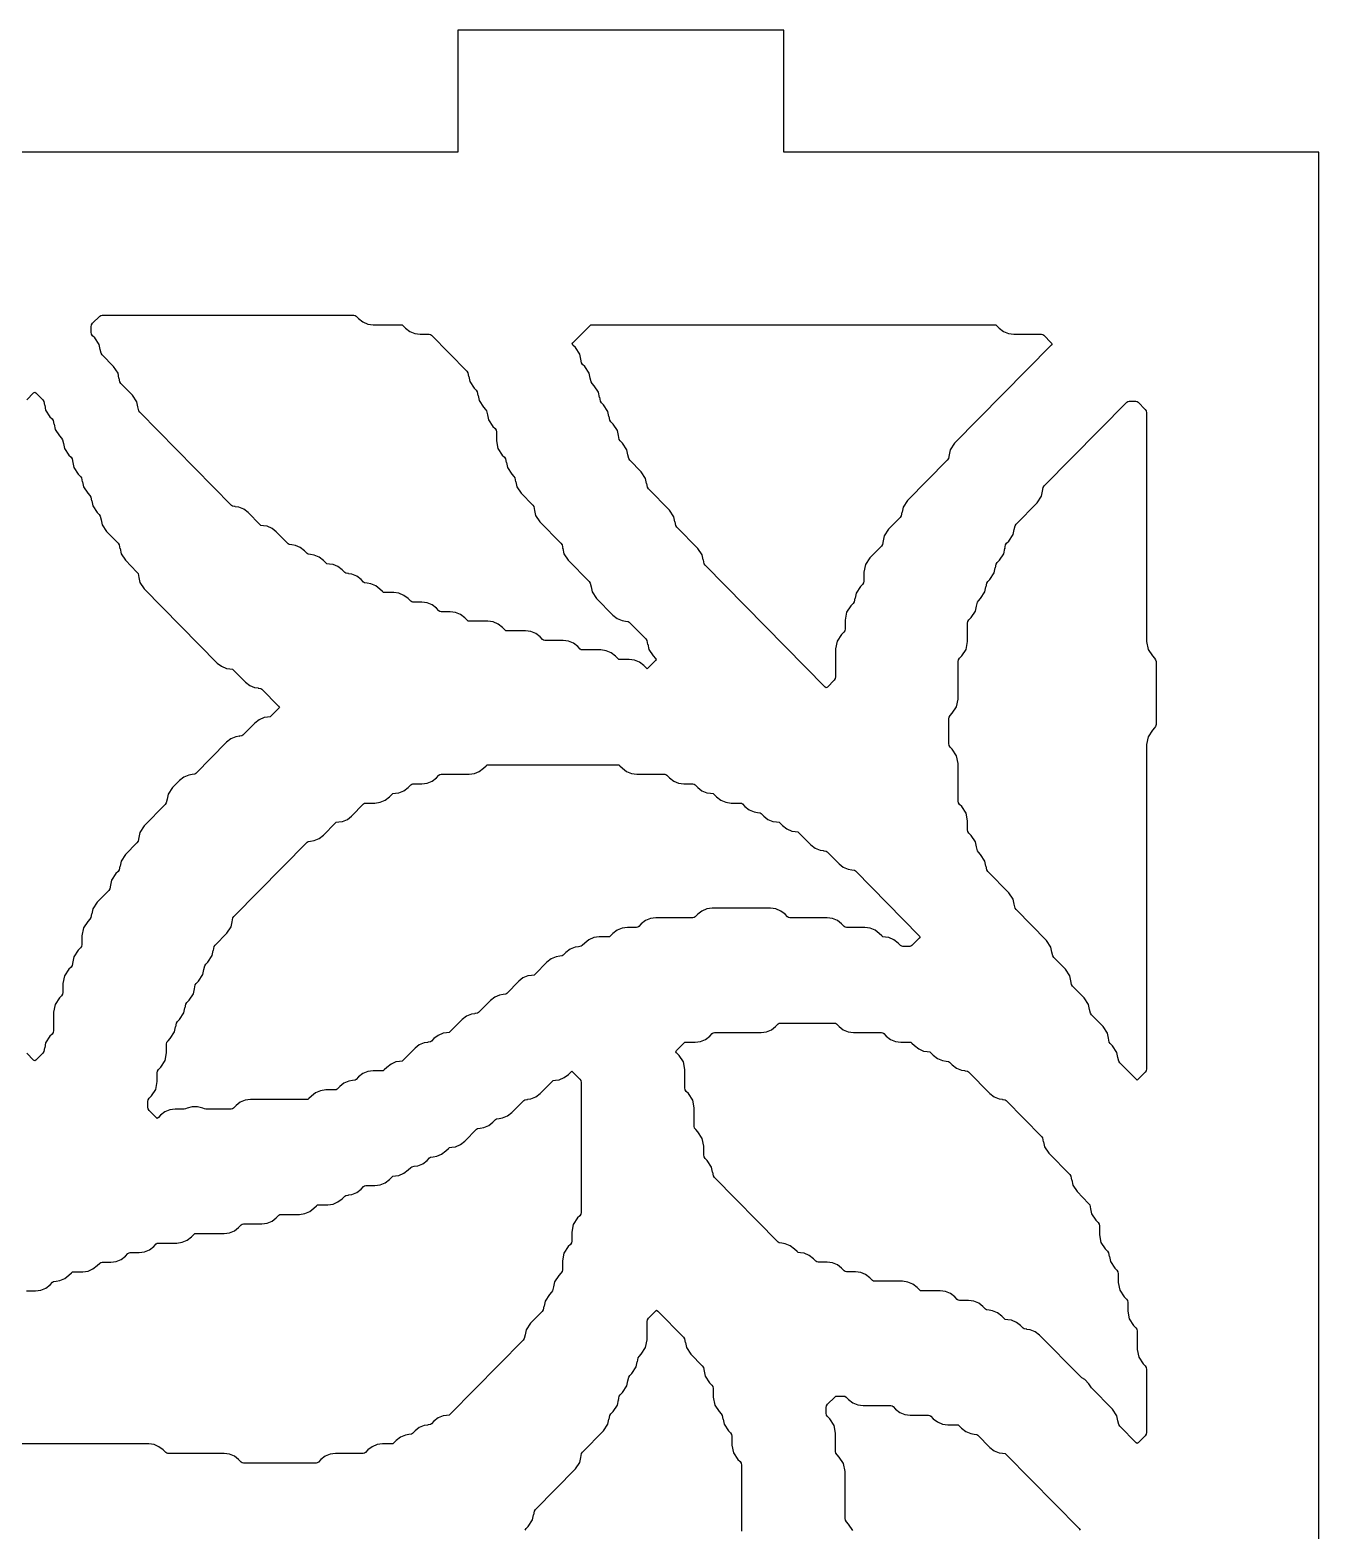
# Model space of a CAD drawing. Header units: millimetres. Extents: x 10 to 410, y 18 to 283.
# Drawn here: x 110.63 to 142.27, y 246.18 to 283 of the extents above; entities that cross this region are included whole.
import ezdxf

# ---------------------------------------------------------------- set-up
doc = ezdxf.new("R2010")
doc.units = ezdxf.units.MM
doc.layers.add('CUT', color=1, linetype='Continuous')

msp = doc.modelspace()

# ---------------------------------------------------------------- linework, layer by layer
at = {"layer": 'CUT'}
for points in [[(121.134, 157), (129.134, 157), (129.134, 160), (142.2679, 160), (142.2679, 280), (129.134, 280), (129.134, 283), (121.134, 283), (121.134, 280), (100.134, 280), (100.134, 283), (92.134, 283), (92.134, 280), (79, 280), (79, 160), (92.134, 160), (92.134, 157), (100.134, 157), (100.134, 160), (121.134, 160)], [(112.2246, 275.4416), (112.1713, 275.4957), (112.146, 275.534), (112.1371, 275.5792), (112.1371, 275.7164), (112.146, 275.7616), (112.1713, 275.7999), (112.3451, 275.9764), (112.3701, 275.9958), (112.4014, 276), (118.5789, 276), (118.6102, 275.9958), (118.6352, 275.9764), (118.6963, 275.9144), (118.8004, 275.8335), (118.9219, 275.7826), (119.0526, 275.7652), (119.7351, 275.7652), (119.7665, 275.761), (119.7914, 275.7416), (119.8526, 275.6796), (119.9566, 275.5987), (120.0782, 275.5478), (120.2088, 275.5304), (120.4289, 275.5304), (120.4602, 275.5262), (120.4852, 275.5068), (121.3527, 274.6259), (121.3781, 274.5876), (121.3964, 274.4946), (121.3999, 274.4953), (121.4243, 274.3717), (121.5307, 274.2104), (121.584, 274.1563), (121.6093, 274.118), (121.6276, 274.025), (121.6312, 274.0257), (121.6555, 273.9021), (121.762, 273.7408), (121.8152, 273.6867), (121.8406, 273.6484), (121.8589, 273.5554), (121.8624, 273.5561), (121.8868, 273.4325), (121.9932, 273.2712), (122.0465, 273.2171), (122.0718, 273.1787), (122.0807, 273.1336), (122.0807, 272.9177), (122.118, 272.7281), (122.2244, 272.5668), (122.2777, 272.5127), (122.303, 272.4743), (122.3214, 272.3814), (122.3249, 272.3821), (122.3493, 272.2585), (122.4557, 272.0972), (122.509, 272.0431), (122.5343, 272.0047), (122.5526, 271.9118), (122.5562, 271.9125), (122.5805, 271.7889), (122.6869, 271.6276), (122.9715, 271.3387), (122.9968, 271.3003), (123.0151, 271.2074), (123.0187, 271.2081), (123.043, 271.0845), (123.1494, 270.9232), (123.6652, 270.3995), (123.6905, 270.3611), (123.7088, 270.2682), (123.7124, 270.2689), (123.7367, 270.1453), (123.8432, 269.984), (124.3589, 269.4603), (124.3843, 269.4219), (124.4026, 269.329), (124.4061, 269.3297), (124.4305, 269.2061), (124.5369, 269.0448), (124.94, 268.6355), (125.044, 268.5546), (125.1656, 268.5037), (125.2524, 268.4922), (125.2522, 268.4907), (125.3164, 268.4822), (125.3414, 268.4628), (125.7464, 268.0515), (125.7717, 268.0131), (125.7901, 267.9202), (125.7936, 267.9209), (125.818, 267.7973), (125.9244, 267.636), (125.9845, 267.5749), (126.0044, 267.5472), (125.9845, 267.5194), (125.8085, 267.3407), (125.7806, 267.3202), (125.7527, 267.3407), (125.6963, 267.398), (125.5922, 267.4789), (125.4707, 267.5298), (125.34, 267.5472), (125.12, 267.5472), (125.0886, 267.5513), (125.0637, 267.5707), (125.0025, 267.6328), (124.8985, 267.7137), (124.7769, 267.7646), (124.6463, 267.782), (124.195, 267.782), (124.1636, 267.7861), (124.1387, 267.8055), (124.0776, 267.8676), (123.9735, 267.9485), (123.8519, 267.9994), (123.7213, 268.0168), (123.27, 268.0168), (123.2387, 268.0209), (123.2137, 268.0403), (123.1526, 268.1024), (123.0485, 268.1833), (122.927, 268.2342), (122.7963, 268.2516), (122.345, 268.2516), (122.3137, 268.2557), (122.2887, 268.2751), (122.2276, 268.3372), (122.1235, 268.4181), (122.002, 268.469), (121.8713, 268.4864), (121.42, 268.4864), (121.3887, 268.4905), (121.3637, 268.5099), (121.3026, 268.572), (121.1986, 268.6529), (121.077, 268.7038), (120.9464, 268.7212), (120.7263, 268.7212), (120.6949, 268.7253), (120.67, 268.7448), (120.6089, 268.8068), (120.5048, 268.8877), (120.3833, 268.9386), (120.2526, 268.956), (120.0326, 268.956), (120.0012, 268.9601), (119.9762, 268.9796), (119.9151, 269.0416), (119.8111, 269.1225), (119.6895, 269.1734), (119.5589, 269.1908), (119.3388, 269.1908), (119.3075, 269.1949), (119.2825, 269.2144), (119.2214, 269.2764), (119.1173, 269.3573), (118.9958, 269.4082), (118.9089, 269.4198), (118.9091, 269.4212), (118.845, 269.4297), (118.82, 269.4492), (118.7589, 269.5112), (118.6548, 269.5921), (118.5333, 269.643), (118.4464, 269.6546), (118.4466, 269.656), (118.3825, 269.6645), (118.3575, 269.684), (118.2964, 269.746), (118.1923, 269.8269), (118.0708, 269.8778), (117.9839, 269.8894), (117.9841, 269.8908), (117.92, 269.8993), (117.895, 269.9188), (117.8339, 269.9808), (117.7299, 270.0617), (117.6083, 270.1126), (117.5214, 270.1242), (117.5216, 270.1256), (117.4575, 270.1341), (117.4325, 270.1536), (117.3714, 270.2156), (117.2674, 270.2965), (117.1458, 270.3474), (117.059, 270.359), (117.0592, 270.3604), (116.995, 270.3689), (116.97, 270.3884), (116.6777, 270.6852), (116.5736, 270.7661), (116.4521, 270.817), (116.3652, 270.8286), (116.3654, 270.83), (116.3013, 270.8385), (116.2763, 270.858), (115.9839, 271.1548), (115.8799, 271.2357), (115.7583, 271.2866), (115.6715, 271.2982), (115.6717, 271.2996), (115.6075, 271.3082), (115.5826, 271.3276), (113.3275, 273.6172), (113.3022, 273.6556), (113.2839, 273.7486), (113.2803, 273.7479), (113.256, 273.8715), (113.1496, 274.0328), (112.865, 274.3217), (112.8397, 274.36), (112.8214, 274.453), (112.8178, 274.4523), (112.7935, 274.5759), (112.6871, 274.7372), (112.4025, 275.0261), (112.3772, 275.0644), (112.3589, 275.1574), (112.3553, 275.1567), (112.331, 275.2803)], [(124.3699, 275.7416), (124.3949, 275.761), (124.4262, 275.7652), (134.3037, 275.7652), (134.335, 275.761), (134.36, 275.7416), (134.4211, 275.6796), (134.5251, 275.5987), (134.6467, 275.5478), (134.7773, 275.5304), (135.4599, 275.5304), (135.4912, 275.5262), (135.5162, 275.5068), (135.6969, 275.3234), (135.7168, 275.2956), (135.6969, 275.2678), (133.3243, 272.8588), (133.2179, 272.6975), (133.1935, 272.5739), (133.1899, 272.5746), (133.1716, 272.4816), (133.1463, 272.4432), (132.1681, 271.45), (132.0616, 271.2887), (132.0373, 271.1651), (132.0337, 271.1658), (132.0154, 271.0728), (131.9901, 271.0344), (131.7056, 270.7456), (131.5991, 270.5843), (131.5748, 270.4607), (131.5712, 270.4614), (131.5529, 270.3684), (131.5276, 270.33), (131.2431, 270.0411), (131.1366, 269.8799), (131.0993, 269.6903), (131.0993, 269.4743), (131.0904, 269.4292), (131.0651, 269.3908), (131.0118, 269.3367), (130.9054, 269.1755), (130.8811, 269.0519), (130.8775, 269.0526), (130.8592, 268.9596), (130.8338, 268.9212), (130.7806, 268.8671), (130.6741, 268.7059), (130.6368, 268.5163), (130.6368, 268.3003), (130.6279, 268.2552), (130.6026, 268.2168), (130.5493, 268.1627), (130.4429, 268.0015), (130.4056, 267.8119), (130.4056, 267.1263), (130.3967, 267.0812), (130.3713, 267.0428), (130.2022, 266.8711), (130.1743, 266.8506), (130.1464, 266.8711), (127.2023, 269.8604), (127.177, 269.8988), (127.1587, 269.9918), (127.1551, 269.9911), (127.1308, 270.1147), (127.0243, 270.2759), (126.5086, 270.7996), (126.4833, 270.838), (126.4649, 270.931), (126.4614, 270.9303), (126.437, 271.0539), (126.3306, 271.2152), (125.8148, 271.7388), (125.7895, 271.7772), (125.7712, 271.8702), (125.7676, 271.8695), (125.7433, 271.9931), (125.6369, 272.1544), (125.3524, 272.4432), (125.327, 272.4816), (125.3087, 272.5746), (125.3051, 272.5739), (125.2808, 272.6975), (125.1744, 272.8588), (125.1211, 272.9128), (125.0958, 272.9512), (125.0775, 273.0442), (125.0739, 273.0435), (125.0496, 273.1671), (124.9431, 273.3284), (124.8899, 273.3824), (124.8645, 273.4208), (124.8462, 273.5138), (124.8426, 273.5131), (124.8183, 273.6367), (124.7119, 273.798), (124.6586, 273.852), (124.6333, 273.8904), (124.615, 273.9834), (124.6114, 273.9827), (124.5871, 274.1063), (124.4806, 274.2676), (124.4274, 274.3217), (124.402, 274.36), (124.3837, 274.453), (124.3802, 274.4523), (124.3558, 274.5759), (124.2494, 274.7372), (124.1961, 274.7913), (124.1708, 274.8296), (124.1525, 274.9226), (124.1489, 274.9219), (124.1246, 275.0455), (124.0181, 275.2068), (123.958, 275.2678), (123.9381, 275.2956), (123.958, 275.3234)], [(133.8831, 268.9523), (133.9085, 268.9907), (133.9617, 269.0448), (134.0682, 269.2061), (134.0925, 269.3297), (134.0961, 269.329), (134.1144, 269.4219), (134.1397, 269.4603), (134.193, 269.5144), (134.2994, 269.6757), (134.3238, 269.7993), (134.3273, 269.7986), (134.3456, 269.8915), (134.371, 269.9299), (134.4242, 269.984), (134.5307, 270.1453), (134.555, 270.2689), (134.5586, 270.2682), (134.5769, 270.3611), (134.6022, 270.3995), (134.6555, 270.4536), (134.7619, 270.6149), (134.7863, 270.7385), (134.7898, 270.7378), (134.8081, 270.8307), (134.8335, 270.8691), (135.3492, 271.3928), (135.4557, 271.5541), (135.48, 271.6777), (135.4836, 271.677), (135.5019, 271.7699), (135.5272, 271.8083), (137.551, 273.8632), (137.576, 273.8826), (137.6073, 273.8868), (137.7724, 273.8868), (137.8037, 273.8826), (137.8287, 273.8632), (138.0025, 273.6867), (138.0278, 273.6484), (138.0367, 273.6032), (138.0367, 267.9868), (138.074, 267.7973), (138.1805, 267.636), (138.2337, 267.5819), (138.2591, 267.5435), (138.2679, 267.4984), (138.2679, 265.9523), (138.2591, 265.9072), (138.2337, 265.8688), (138.1805, 265.8147), (138.074, 265.6535), (138.0367, 265.4639), (138.0367, 257.4995), (138.0278, 257.4544), (138.0025, 257.416), (137.8333, 257.2442), (137.8055, 257.2237), (137.7776, 257.2442), (137.3772, 257.6508), (137.3518, 257.6892), (137.3335, 257.7821), (137.33, 257.7814), (137.3056, 257.905), (137.1992, 258.0663), (137.1459, 258.1204), (137.1206, 258.1588), (137.1023, 258.2517), (137.0987, 258.251), (137.0744, 258.3746), (136.968, 258.5359), (136.6834, 258.8248), (136.6581, 258.8632), (136.6398, 258.9561), (136.6362, 258.9554), (136.6119, 259.079), (136.5055, 259.2403), (136.2209, 259.5292), (136.1956, 259.5676), (136.1773, 259.6606), (136.1737, 259.6598), (136.1494, 259.7834), (136.043, 259.9447), (135.7585, 260.2336), (135.7331, 260.272), (135.7148, 260.365), (135.7112, 260.3643), (135.6869, 260.4878), (135.5805, 260.6491), (134.8335, 261.4076), (134.8081, 261.446), (134.7898, 261.539), (134.7863, 261.5383), (134.7619, 261.6619), (134.6555, 261.8231), (134.1397, 262.3468), (134.1144, 262.3852), (134.0961, 262.4782), (134.0925, 262.4775), (134.0682, 262.6011), (133.9617, 262.7623), (133.9085, 262.8164), (133.8831, 262.8548), (133.8648, 262.9478), (133.8613, 262.9471), (133.8369, 263.0707), (133.7305, 263.2319), (133.6772, 263.286), (133.6519, 263.3244), (133.643, 263.3695), (133.643, 263.5855), (133.6057, 263.7751), (133.4993, 263.9363), (133.446, 263.9904), (133.4207, 264.0288), (133.4118, 264.0739), (133.4118, 264.9943), (133.3744, 265.1839), (133.268, 265.3451), (133.2147, 265.3992), (133.1894, 265.4376), (133.1805, 265.4827), (133.1805, 266.0896), (133.1894, 266.1347), (133.2147, 266.1731), (133.268, 266.2272), (133.3744, 266.3885), (133.4118, 266.578), (133.4118, 267.4984), (133.4207, 267.5435), (133.446, 267.5819), (133.4993, 267.636), (133.6057, 267.7973), (133.643, 267.9868), (133.643, 268.4376), (133.6519, 268.4827), (133.6772, 268.5211), (133.7305, 268.5752), (133.8369, 268.7365), (133.8613, 268.8601), (133.8648, 268.8594)], [(113.5588, 256.4768), (113.5334, 256.5152), (113.5246, 256.5603), (113.5246, 256.6976), (113.5334, 256.7427), (113.5588, 256.7811), (113.612, 256.8352), (113.7185, 256.9964), (113.7558, 257.186), (113.7558, 257.402), (113.7647, 257.4471), (113.79, 257.4855), (113.8433, 257.5396), (113.9497, 257.7008), (113.9871, 257.8904), (113.9871, 258.1064), (113.9959, 258.1515), (114.0213, 258.1899), (114.0745, 258.244), (114.181, 258.4052), (114.2053, 258.5288), (114.2089, 258.5281), (114.2272, 258.6211), (114.2525, 258.6595), (114.3058, 258.7136), (114.4122, 258.8748), (114.4366, 258.9984), (114.4401, 258.9977), (114.4584, 259.0907), (114.4838, 259.1291), (114.537, 259.1832), (114.6435, 259.3444), (114.6678, 259.468), (114.6714, 259.4673), (114.6897, 259.5603), (114.715, 259.5987), (114.7683, 259.6528), (114.8747, 259.814), (114.899, 259.9376), (114.9026, 259.9369), (114.9209, 260.0299), (114.9463, 260.0683), (114.9995, 260.1224), (115.106, 260.2836), (115.1303, 260.4072), (115.1339, 260.4065), (115.1522, 260.4995), (115.1775, 260.5379), (115.462, 260.8268), (115.5684, 260.988), (115.5928, 261.1116), (115.5964, 261.1109), (115.6147, 261.2039), (115.64, 261.2423), (117.4325, 263.0624), (117.4575, 263.0818), (117.5216, 263.0903), (117.5214, 263.0918), (117.6083, 263.1033), (117.7299, 263.1542), (117.8339, 263.2351), (118.1263, 263.532), (118.1512, 263.5514), (118.2154, 263.5599), (118.2152, 263.5614), (118.302, 263.5729), (118.4236, 263.6238), (118.5276, 263.7047), (118.82, 264.0016), (118.845, 264.021), (118.8763, 264.0252), (119.0964, 264.0252), (119.227, 264.0425), (119.3486, 264.0934), (119.4526, 264.1743), (119.5138, 264.2364), (119.5387, 264.2558), (119.6029, 264.2643), (119.6027, 264.2658), (119.6895, 264.2773), (119.8111, 264.3282), (119.9151, 264.4091), (119.9762, 264.4712), (120.0012, 264.4906), (120.0326, 264.4948), (120.2526, 264.4948), (120.3833, 264.5121), (120.5048, 264.563), (120.6089, 264.6439), (120.67, 264.706), (120.6949, 264.7254), (120.7263, 264.7296), (121.4088, 264.7296), (121.5395, 264.7469), (121.661, 264.7978), (121.7651, 264.8787), (121.8262, 264.9408), (121.8512, 264.9602), (121.8825, 264.9644), (125.0538, 264.9644), (125.0851, 264.9602), (125.1101, 264.9408), (125.1712, 264.8787), (125.2753, 264.7978), (125.3968, 264.7469), (125.5275, 264.7296), (126.21, 264.7296), (126.2414, 264.7254), (126.2663, 264.706), (126.3275, 264.6439), (126.4315, 264.563), (126.5531, 264.5121), (126.6837, 264.4948), (126.9038, 264.4948), (126.9351, 264.4906), (126.9601, 264.4712), (127.0212, 264.4091), (127.1253, 264.3282), (127.2468, 264.2773), (127.3337, 264.2658), (127.3335, 264.2643), (127.3976, 264.2558), (127.4226, 264.2364), (127.4837, 264.1743), (127.5877, 264.0934), (127.7093, 264.0425), (127.8399, 264.0252), (128.06, 264.0252), (128.0914, 264.021), (128.1163, 264.0016), (128.1774, 263.9395), (128.2815, 263.8586), (128.4031, 263.8077), (128.4899, 263.7962), (128.4897, 263.7947), (128.5538, 263.7862), (128.5788, 263.7668), (128.6399, 263.7047), (128.744, 263.6238), (128.8655, 263.5729), (128.9524, 263.5614), (128.9522, 263.5599), (129.0163, 263.5514), (129.0413, 263.532), (129.1024, 263.4699), (129.2065, 263.389), (129.328, 263.3381), (129.4149, 263.3266), (129.4147, 263.3251), (129.4788, 263.3166), (129.5038, 263.2972), (129.7962, 263.0003), (129.9002, 262.9194), (130.0218, 262.8685), (130.1086, 262.857), (130.1084, 262.8555), (130.1726, 262.847), (130.1975, 262.8276), (130.4899, 262.5307), (130.594, 262.4498), (130.7155, 262.3989), (130.8024, 262.3874), (130.8022, 262.3859), (130.8663, 262.3774), (130.8913, 262.358), (132.4594, 260.7657), (132.4794, 260.7379), (132.4594, 260.7102), (132.2788, 260.5267), (132.2538, 260.5073), (132.2224, 260.5031), (132.0574, 260.5031), (132.026, 260.5073), (132.0011, 260.5267), (131.9399, 260.5888), (131.8359, 260.6697), (131.7143, 260.7206), (131.6275, 260.7321), (131.6277, 260.7336), (131.5635, 260.7421), (131.5386, 260.7615), (131.4774, 260.8236), (131.3734, 260.9045), (131.2518, 260.9554), (131.1212, 260.9727), (130.6699, 260.9727), (130.6386, 260.9769), (130.6136, 260.9963), (130.5525, 261.0584), (130.4484, 261.1393), (130.3269, 261.1902), (130.1962, 261.2075), (129.2824, 261.2075), (129.2511, 261.2117), (129.2261, 261.2311), (129.165, 261.2932), (129.0609, 261.3741), (128.9394, 261.425), (128.8087, 261.4423), (127.3775, 261.4423), (127.2468, 261.425), (127.1253, 261.3741), (127.0212, 261.2932), (126.9601, 261.2311), (126.9351, 261.2117), (126.9038, 261.2075), (125.99, 261.2075), (125.8593, 261.1902), (125.7378, 261.1393), (125.6337, 261.0584), (125.5726, 260.9963), (125.5476, 260.9769), (125.5163, 260.9727), (125.2962, 260.9727), (125.1656, 260.9554), (125.044, 260.9045), (124.94, 260.8236), (124.8789, 260.7615), (124.8539, 260.7421), (124.8226, 260.7379), (124.6025, 260.7379), (124.4719, 260.7206), (124.3503, 260.6697), (124.2463, 260.5888), (124.1851, 260.5267), (124.1602, 260.5073), (124.096, 260.4988), (124.0962, 260.4973), (124.0094, 260.4858), (123.8878, 260.4349), (123.7838, 260.354), (123.7226, 260.2919), (123.6977, 260.2725), (123.6335, 260.264), (123.6337, 260.2625), (123.5469, 260.251), (123.4253, 260.2001), (123.3213, 260.1192), (123.0289, 259.8223), (123.0039, 259.8029), (122.9398, 259.7944), (122.94, 259.7929), (122.8531, 259.7814), (122.7316, 259.7305), (122.6275, 259.6496), (122.3352, 259.3527), (122.3102, 259.3333), (122.246, 259.3248), (122.2462, 259.3233), (122.1594, 259.3118), (122.0378, 259.2609), (121.9338, 259.18), (121.6414, 258.8831), (121.6164, 258.8637), (121.5523, 258.8552), (121.5525, 258.8537), (121.4657, 258.8422), (121.3441, 258.7913), (121.24, 258.7104), (120.9477, 258.4135), (120.9227, 258.3941), (120.8586, 258.3856), (120.8588, 258.3841), (120.7719, 258.3726), (120.6503, 258.3217), (120.5463, 258.2408), (120.4852, 258.1787), (120.4602, 258.1593), (120.3961, 258.1508), (120.3963, 258.1493), (120.3094, 258.1378), (120.1879, 258.0869), (120.0838, 258.006), (119.7914, 257.7091), (119.7665, 257.6897), (119.7023, 257.6812), (119.7025, 257.6797), (119.6157, 257.6682), (119.4941, 257.6173), (119.3901, 257.5364), (119.3289, 257.4743), (119.304, 257.4549), (119.2726, 257.4507), (119.0526, 257.4507), (118.9219, 257.4334), (118.8004, 257.3825), (118.6963, 257.3016), (118.6352, 257.2395), (118.6102, 257.2201), (118.5461, 257.2116), (118.5463, 257.2101), (118.4594, 257.1986), (118.3379, 257.1477), (118.2338, 257.0668), (118.1727, 257.0047), (118.1477, 256.9853), (118.1164, 256.9811), (117.8963, 256.9811), (117.7657, 256.9638), (117.6441, 256.9129), (117.5401, 256.832), (117.479, 256.7699), (117.454, 256.7505), (117.4227, 256.7463), (116.0464, 256.7463), (115.9157, 256.729), (115.7942, 256.6781), (115.6901, 256.5972), (115.629, 256.5351), (115.604, 256.5157), (115.5727, 256.5115), (114.9451, 256.5115), (114.9132, 256.5158), (114.8739, 256.5322), (114.7467, 256.5667), (114.6149, 256.5667), (114.4877, 256.5322), (114.4484, 256.5158), (114.4165, 256.5115), (114.1964, 256.5115), (114.0658, 256.4942), (113.9442, 256.4433), (113.8402, 256.3624), (113.7837, 256.305), (113.7558, 256.2845), (113.7279, 256.305)], [(126.6824, 258.1316), (126.7074, 258.151), (126.7387, 258.1551), (126.9588, 258.1551), (127.0894, 258.1725), (127.211, 258.2234), (127.315, 258.3043), (127.3761, 258.3664), (127.4011, 258.3858), (127.4324, 258.3899), (128.5775, 258.3899), (128.7081, 258.4073), (128.8297, 258.4582), (128.9337, 258.5391), (128.9949, 258.6012), (129.0198, 258.6206), (129.0512, 258.6247), (130.3725, 258.6247), (130.4038, 258.6206), (130.4288, 258.6012), (130.4899, 258.5391), (130.594, 258.4582), (130.7155, 258.4073), (130.8462, 258.3899), (131.5287, 258.3899), (131.5601, 258.3858), (131.585, 258.3664), (131.6461, 258.3043), (131.7502, 258.2234), (131.8718, 258.1725), (132.0024, 258.1551), (132.2224, 258.1551), (132.2538, 258.151), (132.2788, 258.1316), (132.3399, 258.0695), (132.4439, 257.9886), (132.5655, 257.9377), (132.6523, 257.9262), (132.6521, 257.9247), (132.7163, 257.9162), (132.7412, 257.8968), (132.8024, 257.8347), (132.9064, 257.7538), (133.028, 257.7029), (133.1148, 257.6914), (133.1146, 257.6899), (133.1788, 257.6814), (133.2037, 257.662), (133.2649, 257.5999), (133.3689, 257.519), (133.4905, 257.4681), (133.5773, 257.4566), (133.5771, 257.4551), (133.6413, 257.4466), (133.6662, 257.4272), (134.1899, 256.8955), (134.2939, 256.8146), (134.4155, 256.7637), (134.5023, 256.7522), (134.5021, 256.7507), (134.5663, 256.7422), (134.5912, 256.7228), (135.4588, 255.8419), (135.4841, 255.8035), (135.5024, 255.7105), (135.506, 255.7112), (135.5303, 255.5876), (135.6368, 255.4264), (136.1525, 254.9027), (136.1778, 254.8643), (136.1962, 254.7713), (136.1997, 254.772), (136.2241, 254.6484), (136.3305, 254.4872), (136.615, 254.1983), (136.6403, 254.1599), (136.6586, 254.0669), (136.6622, 254.0676), (136.6866, 253.944), (136.793, 253.7828), (136.8463, 253.7287), (136.8716, 253.6903), (136.8805, 253.6452), (136.8805, 253.4292), (136.9178, 253.2396), (137.0242, 253.0783), (137.0775, 253.0243), (137.1028, 252.9859), (137.1211, 252.8929), (137.1247, 252.8936), (137.149, 252.77), (137.2555, 252.6087), (137.3087, 252.5547), (137.3341, 252.5163), (137.343, 252.4712), (137.343, 252.2552), (137.3803, 252.0656), (137.4867, 251.9043), (137.54, 251.8503), (137.5653, 251.8119), (137.5742, 251.7667), (137.5742, 251.5508), (137.6115, 251.3612), (137.718, 251.1999), (137.7712, 251.1459), (137.7966, 251.1075), (137.8055, 251.0623), (137.8055, 250.6116), (137.8428, 250.422), (137.9492, 250.2607), (138.0025, 250.2067), (138.0278, 250.1683), (138.0367, 250.1231), (138.0367, 248.5771), (138.0278, 248.5319), (138.0025, 248.4936), (137.8333, 248.3218), (137.8055, 248.3013), (137.7776, 248.3218), (137.3772, 248.7284), (137.3518, 248.7667), (137.3335, 248.8597), (137.33, 248.859), (137.3056, 248.9826), (137.1992, 249.1439), (136.6834, 249.6676), (136.6185, 249.7659), (136.5202, 249.8755), (136.4482, 249.9191), (136.3948, 249.9607), (135.4086, 250.962), (135.3046, 251.0428), (135.183, 251.0937), (135.0962, 251.1053), (135.0964, 251.1068), (135.0322, 251.1153), (135.0073, 251.1347), (134.9461, 251.1968), (134.8421, 251.2776), (134.7205, 251.3285), (134.6337, 251.3401), (134.6339, 251.3416), (134.5697, 251.3501), (134.5448, 251.3695), (134.4837, 251.4316), (134.3796, 251.5124), (134.258, 251.5633), (134.1712, 251.5749), (134.1714, 251.5764), (134.1073, 251.5849), (134.0823, 251.6043), (134.0212, 251.6664), (133.9171, 251.7472), (133.7956, 251.7981), (133.6649, 251.8155), (133.4449, 251.8155), (133.4135, 251.8197), (133.3885, 251.8391), (133.3274, 251.9012), (133.2234, 251.9821), (133.1018, 252.0329), (132.9712, 252.0503), (132.5199, 252.0503), (132.4885, 252.0545), (132.4636, 252.0739), (132.4024, 252.136), (132.2984, 252.2169), (132.1768, 252.2677), (132.0462, 252.2851), (131.3636, 252.2851), (131.3323, 252.2893), (131.3073, 252.3087), (131.2462, 252.3708), (131.1422, 252.4517), (131.0206, 252.5025), (130.89, 252.5199), (130.6699, 252.5199), (130.6386, 252.5241), (130.6136, 252.5435), (130.5525, 252.6056), (130.4484, 252.6865), (130.3269, 252.7373), (130.1962, 252.7547), (129.9762, 252.7547), (129.9448, 252.7589), (129.9199, 252.7783), (129.8587, 252.8404), (129.7547, 252.9213), (129.6331, 252.9722), (129.5463, 252.9837), (129.5465, 252.9852), (129.4823, 252.9937), (129.4574, 253.0131), (129.3962, 253.0752), (129.2922, 253.1561), (129.1706, 253.207), (129.0838, 253.2185), (129.084, 253.22), (129.0198, 253.2285), (128.9949, 253.2479), (127.4336, 254.8332), (127.4082, 254.8716), (127.3899, 254.9645), (127.3864, 254.9638), (127.362, 255.0874), (127.2556, 255.2487), (127.2023, 255.3028), (127.177, 255.3412), (127.1681, 255.3863), (127.1681, 255.6023), (127.1308, 255.7918), (127.0243, 255.9531), (126.9711, 256.0072), (126.9457, 256.0456), (126.9369, 256.0907), (126.9369, 256.5415), (126.8995, 256.731), (126.7931, 256.8923), (126.7398, 256.9464), (126.7145, 256.9848), (126.7056, 257.0299), (126.7056, 257.4807), (126.6683, 257.6702), (126.5619, 257.8315), (126.5017, 257.8926), (126.4818, 257.9203), (126.5017, 257.9481)]]:
    msp.add_lwpolyline(points, close=True, dxfattribs=at)
for points in [[(110.5526, 273.9215), (110.7217, 274.0933), (110.7496, 274.1138), (110.7775, 274.0933), (110.9466, 273.9215), (110.972, 273.8832), (110.9903, 273.7902), (110.9938, 273.7909), (111.0182, 273.6673), (111.1246, 273.506), (111.1779, 273.4519), (111.2032, 273.4135), (111.2215, 273.3206), (111.2251, 273.3213), (111.2494, 273.1977), (111.3559, 273.0364), (111.4091, 272.9823), (111.4345, 272.9439), (111.4528, 272.851), (111.4563, 272.8517), (111.4807, 272.7281), (111.5871, 272.5668), (111.6404, 272.5127), (111.6657, 272.4743), (111.684, 272.3814), (111.6876, 272.3821), (111.7119, 272.2585), (111.8183, 272.0972), (111.8716, 272.0431), (111.8969, 272.0047), (111.9153, 271.9118), (111.9188, 271.9125), (111.9432, 271.7889), (112.0496, 271.6276), (112.1029, 271.5735), (112.1282, 271.5351), (112.1465, 271.4422), (112.1501, 271.4429), (112.1744, 271.3193), (112.2808, 271.158), (112.3341, 271.1039), (112.3594, 271.0655), (112.3777, 270.9726), (112.3813, 270.9733), (112.4057, 270.8497), (112.5121, 270.6884), (112.7966, 270.3995), (112.8219, 270.3611), (112.8402, 270.2682), (112.8438, 270.2689), (112.8682, 270.1453), (112.9746, 269.984), (113.2591, 269.6951), (113.2844, 269.6567), (113.3027, 269.5638), (113.3063, 269.5645), (113.3306, 269.4409), (113.4371, 269.2796), (115.2276, 267.4615), (115.3317, 267.3806), (115.4532, 267.3297), (115.5401, 267.3182), (115.5399, 267.3167), (115.604, 267.3082), (115.629, 267.2888), (115.9214, 266.9919), (116.0254, 266.911), (116.147, 266.8601), (116.2338, 266.8486), (116.2336, 266.8471), (116.2978, 266.8386), (116.3227, 266.8192), (116.7347, 266.4009), (116.7546, 266.3732), (116.7347, 266.3454), (116.554, 266.1619), (116.529, 266.1425), (116.4649, 266.134), (116.4651, 266.1325), (116.3782, 266.121), (116.2567, 266.0701), (116.1526, 265.9892), (115.8602, 265.6923), (115.8353, 265.6729), (115.7711, 265.6644), (115.7713, 265.6629), (115.6845, 265.6514), (115.5629, 265.6005), (115.4589, 265.5196), (114.704, 264.7531), (114.679, 264.7337), (114.6149, 264.7252), (114.6151, 264.7237), (114.5283, 264.7122), (114.4067, 264.6613), (114.3026, 264.5804), (114.1308, 264.4059), (114.0244, 264.2447), (114, 264.1211), (113.9965, 264.1218), (113.9782, 264.0288), (113.9528, 263.9904), (113.4371, 263.4667), (113.3306, 263.3055), (113.3063, 263.1819), (113.3027, 263.1826), (113.2844, 263.0896), (113.2591, 263.0512), (112.9746, 262.7623), (112.8682, 262.6011), (112.8438, 262.4775), (112.8402, 262.4782), (112.8219, 262.3852), (112.7966, 262.3468), (112.7433, 262.2927), (112.6369, 262.1315), (112.6126, 262.0079), (112.609, 262.0086), (112.5907, 261.9156), (112.5654, 261.8772), (112.2808, 261.5883), (112.1744, 261.4271), (112.1501, 261.3035), (112.1465, 261.3042), (112.1282, 261.2112), (112.1029, 261.1728), (112.0496, 261.1187), (111.9432, 260.9574), (111.9058, 260.7679), (111.9058, 260.5519), (111.8969, 260.5068), (111.8716, 260.4684), (111.8183, 260.4143), (111.7119, 260.253), (111.6876, 260.1294), (111.684, 260.1302), (111.6657, 260.0372), (111.6404, 259.9988), (111.5871, 259.9447), (111.4807, 259.7834), (111.4433, 259.5939), (111.4433, 259.3779), (111.4345, 259.3328), (111.4091, 259.2944), (111.3559, 259.2403), (111.2494, 259.079), (111.2121, 258.8895), (111.2121, 258.4387), (111.2032, 258.3936), (111.1779, 258.3552), (111.1246, 258.3011), (111.0182, 258.1398), (110.9938, 258.0162), (110.9903, 258.0169), (110.972, 257.924), (110.9466, 257.8856), (110.7775, 257.7138), (110.7496, 257.6933), (110.7217, 257.7138), (110.5526, 257.8856)], [(110.5514, 252.0503), (110.7715, 252.0503), (110.9021, 252.0677), (111.0237, 252.1186), (111.1277, 252.1995), (111.1889, 252.2615), (111.2138, 252.2809), (111.278, 252.2895), (111.2778, 252.2909), (111.3646, 252.3025), (111.4862, 252.3534), (111.5902, 252.4343), (111.6514, 252.4963), (111.6763, 252.5157), (111.7077, 252.5199), (111.9277, 252.5199), (112.0584, 252.5373), (112.1799, 252.5882), (112.284, 252.6691), (112.3451, 252.7311), (112.3701, 252.7505), (112.4014, 252.7547), (112.6215, 252.7547), (112.7521, 252.7721), (112.8737, 252.823), (112.9777, 252.9039), (113.0388, 252.9659), (113.0638, 252.9854), (113.0952, 252.9895), (113.3152, 252.9895), (113.4459, 253.0069), (113.5674, 253.0578), (113.6715, 253.1387), (113.7326, 253.2007), (113.7575, 253.2202), (113.7889, 253.2243), (114.2402, 253.2243), (114.3708, 253.2417), (114.4924, 253.2926), (114.5964, 253.3735), (114.6576, 253.4355), (114.6825, 253.455), (114.7139, 253.4591), (115.3964, 253.4591), (115.5271, 253.4765), (115.6486, 253.5274), (115.7527, 253.6083), (115.8138, 253.6703), (115.8388, 253.6898), (115.8701, 253.6939), (116.3214, 253.6939), (116.4521, 253.7113), (116.5736, 253.7622), (116.6777, 253.8431), (116.7388, 253.9051), (116.7638, 253.9246), (116.7951, 253.9287), (117.2464, 253.9287), (117.377, 253.9461), (117.4986, 253.997), (117.6026, 254.0779), (117.6638, 254.1399), (117.6887, 254.1594), (117.7201, 254.1635), (117.9401, 254.1635), (118.0708, 254.1809), (118.1923, 254.2318), (118.2964, 254.3127), (118.3575, 254.3747), (118.3825, 254.3942), (118.4466, 254.4027), (118.4464, 254.4041), (118.5333, 254.4157), (118.6548, 254.4666), (118.7589, 254.5475), (118.82, 254.6095), (118.845, 254.629), (118.8763, 254.6331), (119.0964, 254.6331), (119.227, 254.6505), (119.3486, 254.7014), (119.4526, 254.7823), (119.5138, 254.8443), (119.5387, 254.8638), (119.6029, 254.8723), (119.6027, 254.8737), (119.6895, 254.8853), (119.8111, 254.9362), (119.9151, 255.0171), (119.9762, 255.0791), (120.0012, 255.0986), (120.0654, 255.1071), (120.0652, 255.1085), (120.152, 255.1201), (120.2736, 255.171), (120.3776, 255.2519), (120.4387, 255.3139), (120.4637, 255.3334), (120.5279, 255.3419), (120.5277, 255.3433), (120.6145, 255.3549), (120.7361, 255.4058), (120.8401, 255.4867), (120.9012, 255.5488), (120.9262, 255.5682), (120.9903, 255.5767), (120.9901, 255.5781), (121.077, 255.5897), (121.1986, 255.6406), (121.3026, 255.7215), (121.595, 256.0184), (121.6199, 256.0378), (121.6841, 256.0463), (121.6839, 256.0478), (121.7707, 256.0593), (121.8923, 256.1102), (121.9963, 256.1911), (122.0575, 256.2532), (122.0824, 256.2726), (122.1466, 256.2811), (122.1464, 256.2826), (122.2332, 256.2941), (122.3548, 256.345), (122.4588, 256.4259), (122.7512, 256.7228), (122.7762, 256.7422), (122.8403, 256.7507), (122.8401, 256.7522), (122.927, 256.7637), (123.0485, 256.8146), (123.1526, 256.8955), (123.4449, 257.1924), (123.4699, 257.2118), (123.5341, 257.2203), (123.5339, 257.2218), (123.6207, 257.2333), (123.7423, 257.2842), (123.8463, 257.3651), (123.9028, 257.4224), (123.9307, 257.4429), (123.9585, 257.4224), (124.1277, 257.2507), (124.153, 257.2123), (124.1619, 257.1672), (124.1619, 253.9775), (124.153, 253.9324), (124.1277, 253.894), (124.0744, 253.8399), (123.968, 253.6786), (123.9307, 253.489), (123.9307, 253.2731), (123.9218, 253.228), (123.8964, 253.1896), (123.8432, 253.1355), (123.7367, 252.9742), (123.6994, 252.7846), (123.6994, 252.5687), (123.6905, 252.5236), (123.6652, 252.4852), (123.6119, 252.4311), (123.5055, 252.2698), (123.4812, 252.1462), (123.4776, 252.1469), (123.4593, 252.054), (123.4339, 252.0156), (123.3807, 251.9615), (123.2743, 251.8002), (123.2499, 251.6766), (123.2463, 251.6773), (123.228, 251.5844), (123.2027, 251.546), (122.9182, 251.2571), (122.8118, 251.0958), (122.7874, 250.9722), (122.7838, 250.9729), (122.7655, 250.88), (122.7402, 250.8416), (120.9477, 249.0215), (120.9227, 249.0021), (120.8586, 248.9935), (120.8588, 248.9921), (120.7719, 248.9805), (120.6503, 248.9296), (120.5463, 248.8488), (120.4852, 248.7867), (120.4602, 248.7673), (120.3961, 248.7587), (120.3963, 248.7573), (120.3094, 248.7457), (120.1879, 248.6948), (120.0838, 248.6139), (120.0227, 248.5519), (119.9977, 248.5325), (119.9336, 248.5239), (119.9338, 248.5225), (119.8469, 248.5109), (119.7254, 248.46), (119.6213, 248.3791), (119.5602, 248.3171), (119.5352, 248.2977), (119.5039, 248.2935), (119.2838, 248.2935), (119.1532, 248.2761), (119.0316, 248.2252), (118.9276, 248.1443), (118.8665, 248.0823), (118.8415, 248.0629), (118.8101, 248.0587), (118.1276, 248.0587), (117.997, 248.0413), (117.8754, 247.9904), (117.7713, 247.9095), (117.7102, 247.8475), (117.6853, 247.8281), (117.6539, 247.8239), (115.8701, 247.8239), (115.8388, 247.8281), (115.8138, 247.8475), (115.7527, 247.9095), (115.6486, 247.9904), (115.5271, 248.0413), (115.3964, 248.0587), (114.0201, 248.0587), (113.9888, 248.0629), (113.9638, 248.0823), (113.9027, 248.1443), (113.7987, 248.2252), (113.6771, 248.2761), (113.5465, 248.2935), (109.109, 248.2935)], [(122.7833, 246.1767), (122.8086, 246.215), (122.8619, 246.2691), (122.9683, 246.4304), (122.9927, 246.554), (122.9962, 246.5533), (123.0146, 246.6463), (123.0399, 246.6846), (124.0181, 247.6779), (124.1246, 247.8392), (124.1489, 247.9628), (124.1525, 247.9621), (124.1708, 248.0551), (124.1961, 248.0934), (124.7119, 248.6171), (124.8183, 248.7784), (124.8426, 248.902), (124.8462, 248.9013), (124.8645, 248.9943), (124.8899, 249.0326), (124.9431, 249.0867), (125.0496, 249.248), (125.0739, 249.3716), (125.0775, 249.3709), (125.0958, 249.4639), (125.1211, 249.5022), (125.1744, 249.5563), (125.2808, 249.7176), (125.3051, 249.8412), (125.3087, 249.8405), (125.327, 249.9335), (125.3524, 249.9719), (125.4056, 250.0259), (125.512, 250.1872), (125.5364, 250.3108), (125.54, 250.3101), (125.5583, 250.4031), (125.5836, 250.4415), (125.6369, 250.4955), (125.7433, 250.6568), (125.7806, 250.8464), (125.7806, 251.2971), (125.7895, 251.3423), (125.8148, 251.3807), (125.984, 251.5524), (126.0119, 251.5729), (126.0398, 251.5524), (126.6714, 250.9111), (126.6967, 250.8727), (126.715, 250.7797), (126.7186, 250.7804), (126.743, 250.6568), (126.8494, 250.4955), (127.1339, 250.2067), (127.1592, 250.1683), (127.1775, 250.0753), (127.1811, 250.076), (127.2054, 249.9524), (127.3119, 249.7911), (127.3651, 249.737), (127.3905, 249.6987), (127.3994, 249.6535), (127.3994, 249.4376), (127.4367, 249.248), (127.5431, 249.0867), (127.5964, 249.0326), (127.6217, 248.9943), (127.64, 248.9013), (127.6436, 248.902), (127.6679, 248.7784), (127.7744, 248.6171), (127.8276, 248.563), (127.853, 248.5247), (127.8618, 248.4795), (127.8618, 248.2636), (127.8992, 248.074), (128.0056, 247.9127), (128.0589, 247.8586), (128.0842, 247.8203), (128.0931, 247.7751), (128.0931, 246.1504)], [(130.8307, 246.165), (130.7243, 246.3263), (130.671, 246.3804), (130.6457, 246.4187), (130.6368, 246.4639), (130.6368, 247.619), (130.5995, 247.8086), (130.493, 247.9699), (130.4398, 248.024), (130.4144, 248.0623), (130.4056, 248.1075), (130.4056, 248.5582), (130.3682, 248.7478), (130.2618, 248.9091), (130.2085, 248.9632), (130.1832, 249.0015), (130.1743, 249.0467), (130.1743, 249.1839), (130.1832, 249.2291), (130.2085, 249.2674), (130.3823, 249.4439), (130.4073, 249.4633), (130.4387, 249.4675), (130.6037, 249.4675), (130.6351, 249.4633), (130.66, 249.4439), (130.7212, 249.3819), (130.8252, 249.301), (130.9468, 249.2501), (131.0774, 249.2327), (131.76, 249.2327), (131.7913, 249.2285), (131.8163, 249.2091), (131.8774, 249.1471), (131.9814, 249.0662), (132.103, 249.0153), (132.2336, 248.9979), (132.6849, 248.9979), (132.7163, 248.9937), (132.7412, 248.9743), (132.8024, 248.9123), (132.9064, 248.8314), (133.028, 248.7805), (133.1586, 248.7631), (133.3787, 248.7631), (133.41, 248.7589), (133.435, 248.7395), (133.4961, 248.6775), (133.6002, 248.5966), (133.7217, 248.5457), (133.8086, 248.5341), (133.8084, 248.5327), (133.8725, 248.5241), (133.8975, 248.5047), (134.1899, 248.2079), (134.2939, 248.127), (134.4155, 248.0761), (134.5023, 248.0645), (134.5021, 248.0631), (134.5663, 248.0545), (134.5912, 248.0351), (136.3838, 246.215), (136.4091, 246.1767)]]:
    msp.add_lwpolyline(points, dxfattribs=at)

doc.saveas('drawing.dxf')
